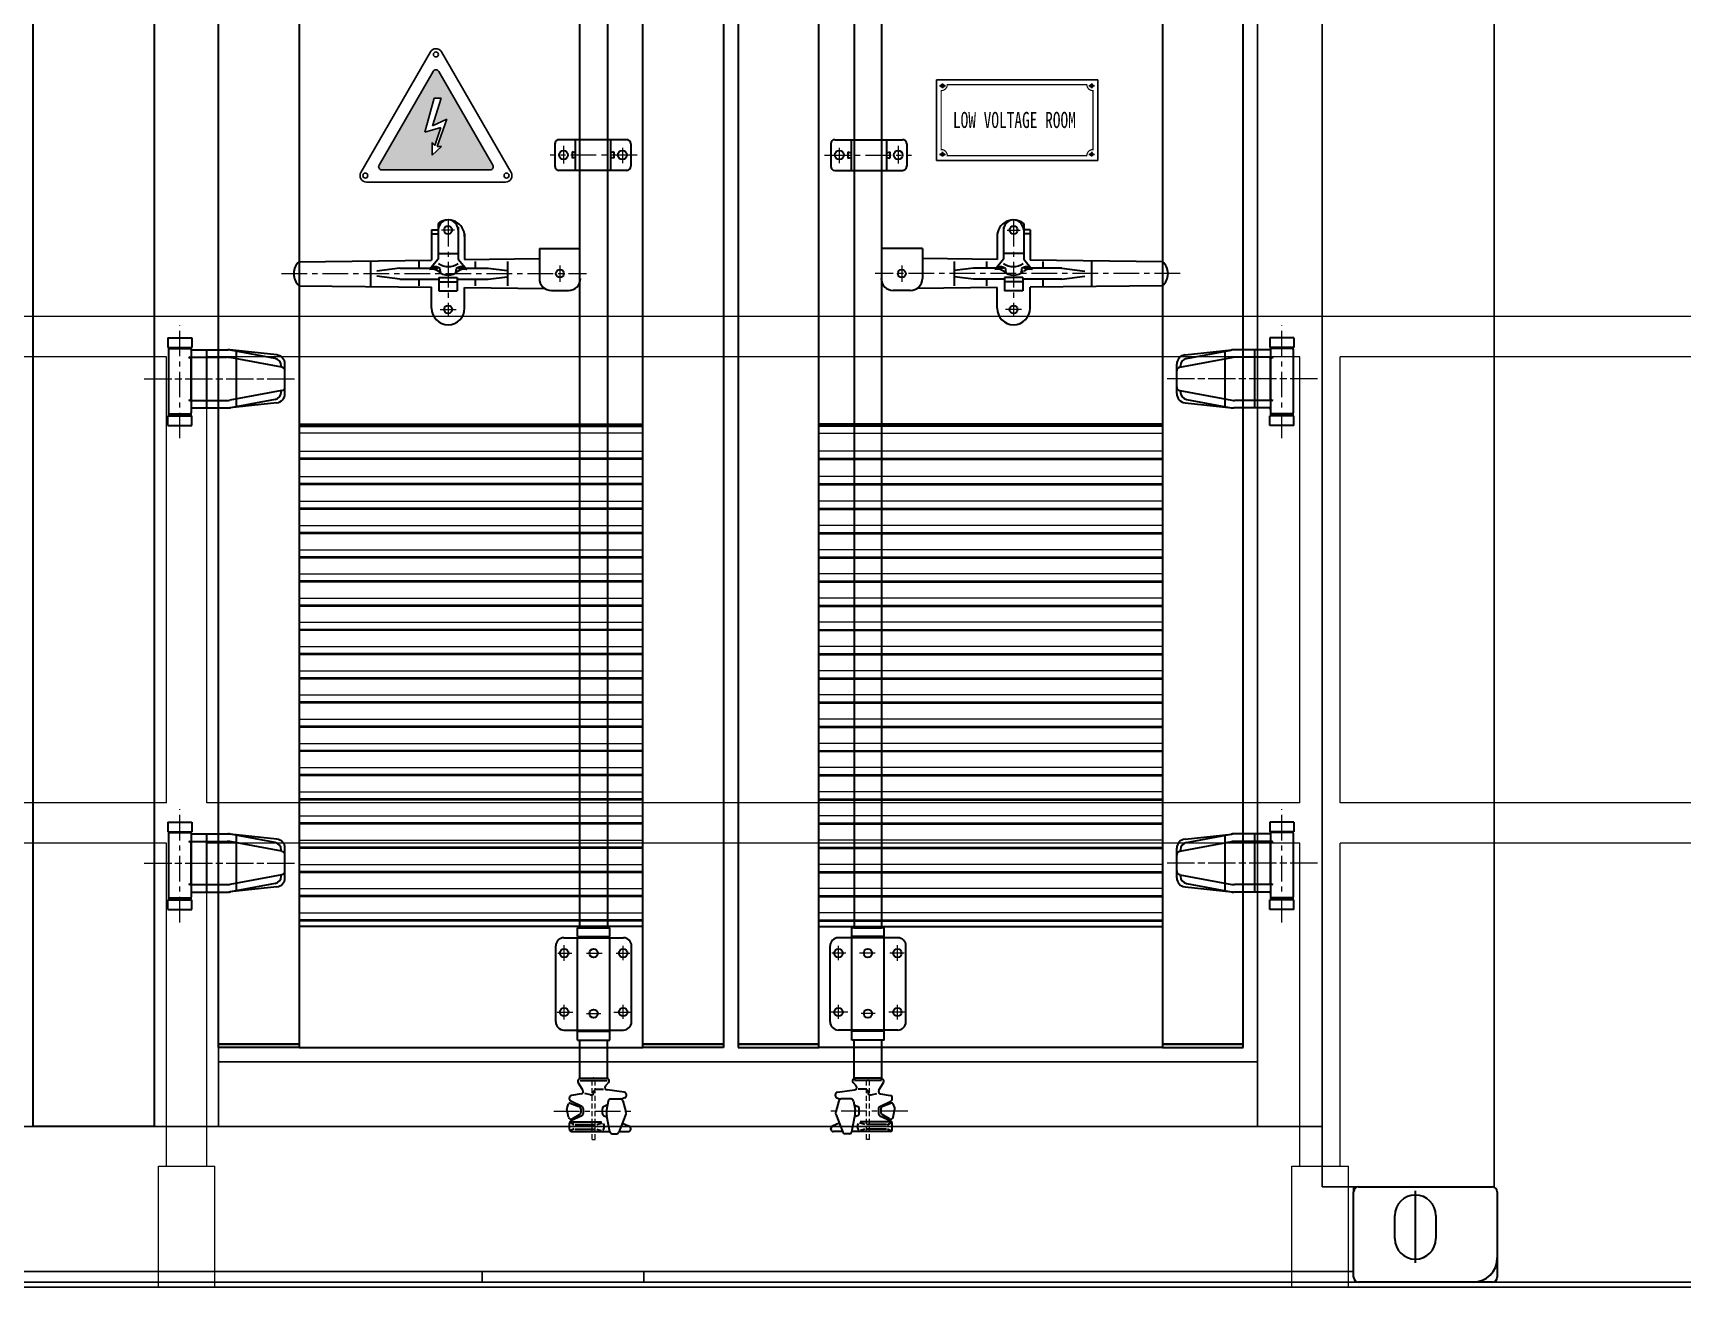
# Model space of a CAD drawing. Header units: millimetres. Extents: x 0 to 87554, y -20854 to 20404.
# Drawn here: x 39516 to 41560, y 15112 to 16666 of the extents above; entities that cross this region are included whole.
import ezdxf

# ---------------------------------------------------------------- set-up
doc = ezdxf.new("R2010")
doc.units = ezdxf.units.MM
for name, pattern in [('CENTER', [50.8, 31.75, -6.35, 6.35, -6.35]), ('G', [2, 1.25, -0.25, 0.25, -0.25]), ('HIDDEN', [9.525, 6.35, -3.175])]:
    doc.linetypes.add(name, pattern=pattern)
doc.layers.get('0').update_dxf_attribs({"lineweight": 15})
for name, color, linetype in [('01', 7, 'Continuous'), ('02___PRT_ALL_AXES', 7, 'Continuous'), ('05', 4, 'G'), ('08', 1, 'Continuous')]:
    doc.layers.add(name, color=color, linetype=linetype)
for name, color, linetype, lineweight in [('AM_0', 7, 'Continuous', 30), ('AM_3', 6, 'HIDDEN', 15), ('AM_7', 4, 'CENTER', 15), ('THICK', 7, 'Continuous', 0), ('主体经', 7, 'Continuous', 60)]:
    doc.layers.add(name, color=color, linetype=linetype, lineweight=lineweight)
doc.styles.add('FSDBHZ', font='TXT.SHX', dxfattribs={"width": 0.707, "bigfont": 'HZFS.SHX'})

# ---------------------------------------------------------------- blocks, each defined once
blk = doc.blocks.new('y65iu76u67u6')
at = {"color": 7, "linetype": 'Continuous'}
for p, q in [((945969.3, -88535.7), (937281.3, -88535.7)), ((943005.3, -88585.7), (941650.3, -88585.7)), ((943005.3, -89138.7), (943005.3, -88585.7)), ((944410.3, -88585.7), (943055.3, -88585.7)), ((943055.3, -89138.7), (943055.3, -88585.7)), ((944410.3, -89138.7), (944410.3, -88585.7)), ((945969.3, -88585.7), (944460.3, -88585.7)), ((944460.3, -89138.7), (944460.3, -88585.7)), ((943005.3, -89138.7), (941650.3, -89138.7)), ((944410.3, -89138.7), (943055.3, -89138.7)), ((946094.3, -89138.7), (944460.3, -89138.7)), ((943005.3, -89188.7), (941650.3, -89188.7)), ((943005.3, -89588.7), (943005.3, -89188.7)), ((944410.3, -89188.7), (943055.3, -89188.7)), ((943055.3, -89588.7), (943055.3, -89188.7)), ((944410.3, -89588.7), (944410.3, -89188.7)), ((946094.3, -89188.7), (944460.3, -89188.7)), ((944460.3, -89588.7), (944460.3, -89188.7)), ((942995.3, -89738.7), (942995.3, -89588.7)), ((942995.3, -89588.7), (943065.3, -89588.7)), ((943065.3, -89738.7), (943065.3, -89588.7)), ((944400.3, -89738.7), (944400.3, -89588.7)), ((944400.3, -89588.7), (944470.3, -89588.7)), ((944470.3, -89738.7), (944470.3, -89588.7))]:
    blk.add_line(p, q, dxfattribs=at)
at = {"layer": '02___PRT_ALL_AXES', "color": 7, "linetype": 'Continuous'}
blk.add_line((946154.3, -89738.7), (937096.3, -89738.7), dxfattribs=at)
blk = doc.blocks.new('gt55')
at = {"linetype": 'ByBlock'}
h = blk.add_hatch(color=87, dxfattribs=at)
h.dxf.hatch_style = 1
edge = h.paths.add_edge_path()
edge.add_arc((2348.2, -475.8), 4, 30, 150)
edge.add_line((2344.8, -473.8), (2277.7, -590))
edge.add_arc((2281.1, -592), 4, 150, 270)
edge.add_line((2281.1, -596), (2415.3, -596))
edge.add_arc((2415.3, -592), 4, 270, 30)
edge.add_line((2418.8, -590), (2351.7, -473.8))
h.paths.add_polyline_path([(2354.6, -507.2), (2345.9, -507.2), (2334.6, -549.3), (2354.2, -543.4), (2346.8, -565.7), (2343.4, -562.1), (2343.5, -577.7), (2355.2, -566.8), (2349.6, -566.8), (2361.9, -533.2), (2344, -541.3)], flags=16)
at = {"color": 87, "lineweight": -3}
for p, q in [((1998.8, 740.5), (1998.8, -1781.5)), ((2078.7, -1781.5), (2078.7, 740.5)), ((3366.7, 740.5), (3366.7, -1781.5)), ((3446.7, -1781.5), (3446.7, 740.5)), ((3366.7, -1701.5), (2078.7, -1701.5)), ((2078.7, -1701.5), (2078.7, -1781.5)), ((3366.7, -1781.5), (3366.7, -1701.5)), ((1998.8, -1781.5), (2078.7, -1781.5)), ((2078.7, -1781.5), (3366.7, -1781.5)), ((3366.7, -1781.5), (3446.7, -1781.5)), ((2405.7, -1961.5), (2605.7, -1961.5)), ((2405.7, -1974.5), (2405.7, -1961.5)), ((2605.7, -1961.5), (2605.7, -1974.5)), ((2605.7, -1974.5), (2405.7, -1974.5))]:
    blk.add_line(p, q, dxfattribs=at)
at = {"color": 87, "linetype": 'Continuous'}
for p, q in [((2604.7, -922.4), (2178.8, -922.4)), ((2822.8, -922.4), (3248.7, -922.4)), ((2178.8, -944.4), (2604.7, -944.4)), ((2604.7, -953.1), (2178.8, -953.1)), ((2604.7, -954.7), (2178.8, -954.7)), ((3248.7, -944.4), (2822.8, -944.4)), ((2822.8, -953.1), (3248.7, -953.1)), ((2822.8, -954.7), (3248.7, -954.7)), ((2178.8, -975.9), (2604.7, -975.9)), ((3248.7, -975.9), (2822.8, -975.9)), ((2604.7, -984.7), (2178.8, -984.7)), ((2604.7, -986.2), (2178.8, -986.2)), ((2822.8, -984.7), (3248.7, -984.7)), ((2822.8, -986.2), (3248.7, -986.2)), ((2178.8, -1006.7), (2604.7, -1006.7)), ((2604.7, -1015.4), (2178.8, -1015.4)), ((2604.7, -1017), (2178.8, -1017)), ((3248.7, -1006.7), (2822.8, -1006.7)), ((2822.8, -1015.4), (3248.7, -1015.4)), ((2822.8, -1017), (3248.7, -1017)), ((2178.8, -1036.7), (2604.7, -1036.7)), ((3248.7, -1036.7), (2822.8, -1036.7)), ((2604.7, -1045.4), (2178.8, -1045.4)), ((2604.7, -1047), (2178.8, -1047)), ((2822.8, -1045.4), (3248.7, -1045.4)), ((2822.8, -1047), (3248.7, -1047)), ((2178.8, -1066.7), (2604.7, -1066.7)), ((2604.7, -1075.4), (2178.8, -1075.4)), ((2604.7, -1077), (2178.8, -1077)), ((3248.7, -1066.7), (2822.8, -1066.7)), ((2822.8, -1075.4), (3248.7, -1075.4)), ((2822.8, -1077), (3248.7, -1077)), ((2178.8, -1096.7), (2604.7, -1096.7)), ((3248.7, -1096.7), (2822.8, -1096.7)), ((2604.7, -1105.4), (2178.8, -1105.4)), ((2604.7, -1107), (2178.8, -1107)), ((2822.8, -1105.4), (3248.7, -1105.4)), ((2822.8, -1107), (3248.7, -1107)), ((2178.8, -1126.7), (2604.7, -1126.7)), ((2604.7, -1135.4), (2178.8, -1135.4)), ((2604.7, -1137), (2178.8, -1137)), ((3248.7, -1126.7), (2822.8, -1126.7)), ((2822.8, -1135.4), (3248.7, -1135.4)), ((2822.8, -1137), (3248.7, -1137)), ((2178.8, -1156.7), (2604.7, -1156.7)), ((3248.7, -1156.7), (2822.8, -1156.7)), ((2604.7, -1165.4), (2178.8, -1165.4)), ((2604.7, -1167), (2178.8, -1167)), ((2822.8, -1165.4), (3248.7, -1165.4)), ((2822.8, -1167), (3248.7, -1167)), ((2178.8, -1186.7), (2604.7, -1186.7)), ((2604.7, -1195.4), (2178.8, -1195.4)), ((2604.7, -1197), (2178.8, -1197)), ((3248.7, -1186.7), (2822.8, -1186.7)), ((2822.8, -1195.4), (3248.7, -1195.4)), ((2822.8, -1197), (3248.7, -1197)), ((2178.8, -1216.7), (2604.7, -1216.7)), ((2604.7, -1225.4), (2178.8, -1225.4)), ((3248.7, -1216.7), (2822.8, -1216.7)), ((2822.8, -1225.4), (3248.7, -1225.4)), ((2604.7, -1227), (2178.8, -1227)), ((2178.8, -1246.7), (2604.7, -1246.7)), ((2822.8, -1227), (3248.7, -1227)), ((3248.7, -1246.7), (2822.8, -1246.7)), ((2604.7, -1255.4), (2178.8, -1255.4)), ((2604.7, -1257), (2178.8, -1257)), ((2822.8, -1255.4), (3248.7, -1255.4)), ((2822.8, -1257), (3248.7, -1257)), ((2178.8, -1276.7), (2604.7, -1276.7)), ((2604.7, -1285.4), (2178.8, -1285.4)), ((2604.7, -1287), (2178.8, -1287)), ((3248.7, -1276.7), (2822.8, -1276.7)), ((2822.8, -1285.4), (3248.7, -1285.4)), ((2822.8, -1287), (3248.7, -1287)), ((2178.8, -1306.7), (2604.7, -1306.7)), ((3248.7, -1306.7), (2822.8, -1306.7)), ((2604.7, -1315.4), (2178.8, -1315.4)), ((2604.7, -1317), (2178.8, -1317)), ((2822.8, -1315.4), (3248.7, -1315.4)), ((2822.8, -1317), (3248.7, -1317)), ((2178.8, -1336.7), (2604.7, -1336.7)), ((2604.7, -1345.4), (2178.8, -1345.4)), ((2604.7, -1347), (2178.8, -1347)), ((3248.7, -1336.7), (2822.8, -1336.7)), ((2822.8, -1345.4), (3248.7, -1345.4)), ((2822.8, -1347), (3248.7, -1347)), ((2178.8, -1366.7), (2604.7, -1366.7)), ((3248.7, -1366.7), (2822.8, -1366.7)), ((2604.7, -1375.4), (2178.8, -1375.4)), ((2604.7, -1377), (2178.8, -1377)), ((2822.8, -1375.4), (3248.7, -1375.4)), ((2822.8, -1377), (3248.7, -1377)), ((2178.8, -1396.7), (2604.7, -1396.7)), ((2604.7, -1405.4), (2178.8, -1405.4)), ((2604.7, -1407), (2178.8, -1407)), ((3248.7, -1396.7), (2822.8, -1396.7)), ((2822.8, -1405.4), (3248.7, -1405.4)), ((2822.8, -1407), (3248.7, -1407)), ((2178.8, -1426.7), (2604.7, -1426.7)), ((3248.7, -1426.7), (2822.8, -1426.7)), ((2604.7, -1435.4), (2178.8, -1435.4)), ((2604.7, -1437), (2178.8, -1437)), ((2822.8, -1435.4), (3248.7, -1435.4)), ((2822.8, -1437), (3248.7, -1437)), ((2178.8, -1456.7), (2604.7, -1456.7)), ((2604.7, -1465.4), (2178.8, -1465.4)), ((2604.7, -1467), (2178.8, -1467)), ((3248.7, -1456.7), (2822.8, -1456.7)), ((2822.8, -1465.4), (3248.7, -1465.4)), ((2822.8, -1467), (3248.7, -1467)), ((2178.8, -1486.7), (2604.7, -1486.7)), ((3248.7, -1486.7), (2822.8, -1486.7)), ((2604.7, -1495.4), (2178.8, -1495.4)), ((2604.7, -1497), (2178.8, -1497)), ((2822.8, -1495.4), (3248.7, -1495.4)), ((2822.8, -1497), (3248.7, -1497)), ((2178.8, -1516.7), (2604.7, -1516.7)), ((2604.7, -1525.4), (2178.8, -1525.4)), ((2604.7, -1527), (2178.8, -1527)), ((3248.7, -1516.7), (2822.8, -1516.7)), ((2822.8, -1525.4), (3248.7, -1525.4)), ((2822.8, -1527), (3248.7, -1527))]:
    blk.add_line(p, q, dxfattribs=at)
at = {"layer": '01', "color": 87}
for p, q in [((2968.5, -484.2), (3168.5, -484.2)), ((2968.5, -484.2), (2968.5, -584.2)), ((3168.5, -484.2), (3168.5, -584.2)), ((2968.5, -584.2), (3168.5, -584.2))]:
    blk.add_line(p, q, dxfattribs=at)
at = {"layer": '01', "color": 87, "const_width": 1.5}
for points in [[(2974.5, -497.7, 0.414214), (2982, -490.2, 0.414214)], [(3155, -490.2, 0.414214), (3162.5, -497.7, 0.414214)], [(2982, -578.2, 0.414214), (2974.5, -570.7, 0.414214)], [(3162.5, -570.7, 0.414214), (3155, -578.2, 0.414214)]]:
    blk.add_lwpolyline(points, format="xyb", dxfattribs=at)
for points in [[(2981.2, -490.2), (3155.7, -490.2)], [(2974.5, -496.9), (2974.5, -571.5)], [(3162.5, -496.9), (3162.5, -571.5)], [(2981.3, -578.2), (3155.6, -578.2)]]:
    blk.add_lwpolyline(points, dxfattribs=at)
at = {"layer": '01', "color": 87, "lineweight": 30}
for centre in [(2976, -491.7), (3161, -491.7), (2976, -576.7), (3161, -576.7)]:
    blk.add_circle(centre, 1.65, dxfattribs=at)
at = {"layer": '02___PRT_ALL_AXES', "color": 87, "linetype": 'Continuous'}
for p, q in [((2341.3, -449.8), (2255.2, -599)), ((2441.3, -599), (2355.2, -449.8)), ((2277.7, -590), (2344.8, -473.8)), ((2351.7, -473.8), (2418.8, -590)), ((2345.9, -507.2), (2334.6, -549.3)), ((2344, -541.3), (2354.6, -507.2)), ((2354.6, -507.2), (2345.9, -507.2)), ((2334.6, -549.3), (2354.2, -543.4)), ((2361.9, -533.2), (2344, -541.3)), ((2354.2, -543.4), (2346.8, -565.7)), ((2349.6, -566.8), (2361.9, -533.2)), ((2346.8, -565.7), (2343.4, -562.1)), ((2343.4, -562.1), (2343.5, -577.7)), ((2343.5, -577.7), (2355.2, -566.8)), ((2355.2, -566.8), (2349.6, -566.8)), ((2262.1, -611), (2434.4, -611)), ((2415.3, -596), (2281.1, -596))]:
    blk.add_line(p, q, dxfattribs=at)
for centre in [(2348.2, -452.9), (2260.7, -603), (2435.7, -603)]:
    blk.add_circle(centre, 3.1, dxfattribs=at)
for centre, radius, start, end in [((2348.2, -453.8), 8, 30, 150), ((2348.2, -475.8), 4, 30, 150), ((2281.1, -592), 4, 150, 270), ((2415.3, -592), 4, 270, 30), ((2262.1, -603), 8, 150, 270), ((2434.4, -603), 8, 270, 30)]:
    blk.add_arc(centre, radius, start, end, dxfattribs=at)
at = {"layer": '05', "color": 87}
for p, q in [((2976, -488.7), (2976, -494.7)), ((3161, -488.7), (3161, -494.7)), ((2979.6, -491.7), (2972.3, -491.7)), ((3164.6, -491.7), (3157.3, -491.7)), ((2979.6, -576.7), (2972.3, -576.7)), ((2976, -573.7), (2976, -579.7)), ((3164.6, -576.7), (3157.3, -576.7)), ((3161, -573.7), (3161, -579.7))]:
    blk.add_line(p, q, dxfattribs=at)
at = {"layer": 'AM_0', "color": 87}
for p, q in [((1848.8, -1781.5), (1848.8, 740.5)), ((1998.8, 740.5), (1998.8, -1781.5)), ((2078.7, -1679.5), (2078.7, 639.5)), ((2178.8, 639.5), (2178.8, -1679.5)), ((2604.7, -1679.5), (2604.7, 639.5)), ((2704.7, 639.5), (2704.7, -1679.5)), ((2722.7, 639.5), (2722.7, -1679.5)), ((2822.8, -1679.5), (2822.8, 639.5)), ((3248.7, 639.5), (3248.7, -1679.5)), ((3348.7, -1679.5), (3348.7, 639.5)), ((2526.7, -1535.2), (2526.7, 502.9)), ((2560.7, 502.9), (2560.7, -1535.2)), ((2866.8, 502.9), (2866.8, -1535.2)), ((2900.7, -1535.2), (2900.7, 502.9)), ((2495.7, -563.5), (2495.7, -591.5)), ((2584.7, -558.5), (2500.7, -558.5)), ((2520.9, -558.5), (2520.9, -596.5)), ((2564.6, -558.5), (2564.6, -596.5)), ((2589.8, -563.5), (2589.8, -591.5)), ((2837.7, -563.5), (2837.7, -591.5)), ((2842.7, -558.5), (2926.7, -558.5)), ((2862.9, -558.5), (2862.9, -596.5)), ((2906.6, -558.5), (2906.6, -596.5)), ((2931.7, -563.5), (2931.7, -591.5)), ((2516.9, -573.5), (2516.9, -581.5)), ((2520.9, -574.6), (2516.9, -573.5)), ((2520.9, -580.4), (2516.9, -581.5)), ((2568.6, -573.5), (2564.6, -574.6)), ((2568.6, -581.5), (2564.6, -580.4)), ((2568.6, -573.5), (2568.6, -581.5)), ((2858.9, -573.5), (2858.9, -581.5)), ((2858.9, -573.5), (2862.9, -574.6)), ((2858.9, -581.5), (2862.9, -580.4)), ((2906.6, -574.6), (2910.6, -573.5)), ((2906.6, -580.4), (2910.6, -581.5)), ((2910.6, -573.5), (2910.6, -581.5)), ((2584.7, -596.5), (2500.7, -596.5)), ((2842.7, -596.5), (2926.7, -596.5)), ((2342.8, -670.2), (2342.8, -707.7)), ((2342.8, -670.2), (2350.8, -670.2)), ((2350.8, -662.3), (2350.8, -706.4)), ((2375.8, -667), (2375.8, -706.4)), ((3051.7, -667), (3051.7, -706.4)), ((3076.7, -662.3), (3076.7, -706.4)), ((3084.7, -670.2), (3076.7, -670.2)), ((3084.7, -670.2), (3084.7, -707.7)), ((2342.8, -675.2), (2350.8, -675.2)), ((2383.8, -675), (2383.8, -707.1)), ((2476.4, -693.5), (2527.4, -693.5)), ((2476.4, -693.5), (2476.4, -730.5)), ((2951.1, -693.5), (2900.1, -693.5)), ((2951.1, -693.5), (2951.1, -730.5)), ((3043.7, -675), (3043.7, -707.1)), ((3084.7, -675.2), (3076.7, -675.2)), ((2178.6, -709.9), (2342.8, -707.7)), ((2266.9, -709.5), (2266.9, -739.5)), ((2326.9, -709.5), (2326.9, -717.7)), ((2350.8, -706.4), (2340.3, -719.5)), ((2351.9, -699.5), (2374.7, -699.5)), ((2375.8, -706.4), (2386.3, -719.5)), ((2383.8, -707.1), (2476.4, -705.9)), ((2396.9, -709.5), (2396.9, -717.7)), ((2436.9, -709.5), (2436.9, -739.5)), ((3043.7, -707.1), (2951.1, -705.9)), ((2990.6, -709.5), (2990.6, -739.5)), ((3030.6, -709.5), (3030.6, -717.7)), ((3051.7, -706.4), (3041.2, -719.5)), ((3075.6, -699.5), (3052.8, -699.5)), ((3076.7, -706.4), (3087.2, -719.5)), ((3248.9, -709.9), (3084.7, -707.7)), ((3100.6, -709.5), (3100.6, -717.7)), ((3160.6, -709.5), (3160.6, -739.5)), ((2303.3, -717.7), (2274.8, -721.3)), ((2303.3, -731.3), (2274.8, -727.7)), ((2303.3, -717.7), (2350.8, -717.7)), ((2303.3, -731.3), (2351.9, -731.3)), ((2326.9, -731.3), (2326.9, -739.5)), ((2351.9, -729.5), (2374.7, -729.5)), ((2351.9, -729.5), (2351.9, -745.8)), ((2351.9, -734.5), (2374.7, -734.5)), ((2374.7, -729.5), (2374.7, -745.8)), ((2374.7, -731.3), (2412.9, -731.3)), ((2375.8, -717.7), (2412.9, -717.7)), ((2396.9, -731.3), (2396.9, -739.5)), ((2412.9, -717.7), (2436.7, -720.5)), ((2412.9, -731.3), (2436.7, -728.5)), ((3014.6, -717.7), (2990.8, -720.5)), ((3014.6, -731.3), (2990.8, -728.5)), ((3051.7, -717.7), (3014.6, -717.7)), ((3052.8, -731.3), (3014.6, -731.3)), ((3030.6, -731.3), (3030.6, -739.5)), ((3075.6, -729.5), (3052.8, -729.5)), ((3052.8, -729.5), (3052.8, -745.8)), ((3075.6, -734.5), (3052.8, -734.5)), ((3075.6, -729.5), (3075.6, -745.8)), ((3124.2, -731.3), (3075.6, -731.3)), ((3124.2, -717.7), (3076.7, -717.7)), ((3100.6, -731.3), (3100.6, -739.5)), ((3124.2, -717.7), (3152.7, -721.3)), ((3124.2, -731.3), (3152.7, -727.7)), ((2178.7, -739.5), (2342.8, -741.3)), ((2342.8, -767.4), (2342.8, -741.3)), ((2351.9, -745.8), (2374.7, -745.8)), ((2383.8, -767.4), (2383.8, -741.8)), ((2383.8, -741.8), (2482.9, -742.9)), ((2491.4, -745.5), (2512.4, -745.5)), ((2936.1, -745.5), (2915.1, -745.5)), ((3043.7, -741.8), (2944.6, -742.9)), ((3043.7, -767.4), (3043.7, -741.8)), ((3075.6, -745.8), (3052.8, -745.8)), ((3248.8, -739.5), (3084.7, -741.3)), ((3084.7, -767.4), (3084.7, -741.3)), ((2015.8, -804.2), (2045.8, -804.2)), ((2015.8, -804.2), (2015.8, -816.2)), ((2015.8, -816.2), (2045.8, -816.2)), ((2015.8, -817.2), (2045.8, -817.2)), ((2045.8, -804.2), (2045.8, -816.2)), ((3411.7, -804.2), (3381.7, -804.2)), ((3381.7, -804.2), (3381.7, -816.2)), ((3411.7, -816.2), (3381.7, -816.2)), ((3411.7, -817.2), (3381.7, -817.2)), ((3411.7, -804.2), (3411.7, -816.2)), ((2016.8, -818.2), (2016.8, -897.2)), ((2043.4, -828.2), (2089.4, -828.2)), ((2044.8, -818.2), (2044.8, -897.2)), ((2044.8, -880.4), (2044.8, -829.6)), ((2046.2, -819), (2090.9, -819)), ((2064.2, -890.5), (2064.2, -819.4)), ((2157.4, -840.5), (2092.7, -828.5)), ((2150.8, -825.3), (2092.9, -819.1)), ((2149, -829.6), (2093.6, -819.3)), ((2101.1, -889.1), (2101.1, -821)), ((2161.1, -873.2), (2161.1, -836.8)), ((3266.4, -873.2), (3266.4, -836.8)), ((3270.1, -840.5), (3334.8, -828.5)), ((3276.7, -825.3), (3334.6, -819.1)), ((3278.5, -829.6), (3333.9, -819.3)), ((3326.4, -889.1), (3326.4, -821)), ((3381.3, -819), (3336.6, -819)), ((3384.1, -828.2), (3338.1, -828.2)), ((3363.3, -890.5), (3363.3, -819.4)), ((3382.7, -818.2), (3382.7, -897.2)), ((3382.7, -880.4), (3382.7, -829.6)), ((3410.7, -818.2), (3410.7, -897.2)), ((2156.5, -840.4), (2156.5, -838.7)), ((3271, -840.4), (3271, -838.7)), ((2157.4, -869.5), (2092.7, -881.5)), ((2156.5, -871.3), (2156.5, -869.6)), ((3270.1, -869.5), (3334.8, -881.5)), ((3271, -871.3), (3271, -869.6)), ((2015.8, -898.2), (2045.8, -898.2)), ((2015.8, -899.2), (2045.8, -899.2)), ((2043.4, -881.8), (2089.4, -881.8)), ((2046.2, -891), (2090.2, -891)), ((2150.8, -884.7), (2092.9, -890.9)), ((2149, -880.4), (2093.6, -890.7)), ((3276.7, -884.7), (3334.6, -890.9)), ((3278.5, -880.4), (3333.9, -890.7)), ((3381.3, -891), (3337.3, -891)), ((3384.1, -881.8), (3338.1, -881.8)), ((3411.7, -898.2), (3381.7, -898.2)), ((3411.7, -899.2), (3381.7, -899.2)), ((2015.8, -900.7), (2045.8, -900.7)), ((2015.8, -912.7), (2015.8, -900.7)), ((2015.8, -912.7), (2045.8, -912.7)), ((2045.8, -912.7), (2045.8, -900.7)), ((3411.7, -900.7), (3381.7, -900.7)), ((3381.7, -912.7), (3381.7, -900.7)), ((3411.7, -912.7), (3381.7, -912.7)), ((3411.7, -912.7), (3411.7, -900.7)), ((2015.8, -1404.2), (2045.8, -1404.2)), ((2015.8, -1404.2), (2015.8, -1416.2)), ((2045.8, -1404.2), (2045.8, -1416.2)), ((3411.7, -1404.2), (3381.7, -1404.2)), ((3381.7, -1404.2), (3381.7, -1416.2)), ((3411.7, -1404.2), (3411.7, -1416.2)), ((2015.8, -1416.2), (2045.8, -1416.2)), ((2015.8, -1417.2), (2045.8, -1417.2)), ((2016.8, -1418.2), (2016.8, -1497.2)), ((2043.4, -1428.2), (2089.4, -1428.2)), ((2044.8, -1418.2), (2044.8, -1497.2)), ((2044.8, -1480.4), (2044.8, -1429.6)), ((2046.2, -1419), (2090.9, -1419)), ((2064.2, -1490.5), (2064.2, -1419.4)), ((2157.4, -1440.5), (2092.7, -1428.5)), ((2150.8, -1425.3), (2092.9, -1419.1)), ((2149, -1429.6), (2093.6, -1419.3)), ((2101.1, -1489.1), (2101.1, -1421)), ((3270.1, -1440.5), (3334.8, -1428.5)), ((3276.7, -1425.3), (3334.6, -1419.1)), ((3278.5, -1429.6), (3333.9, -1419.3)), ((3326.4, -1489.1), (3326.4, -1421)), ((3381.3, -1419), (3336.6, -1419)), ((3384.1, -1428.2), (3338.1, -1428.2)), ((3363.3, -1490.5), (3363.3, -1419.4)), ((3411.7, -1416.2), (3381.7, -1416.2)), ((3411.7, -1417.2), (3381.7, -1417.2)), ((3382.7, -1418.2), (3382.7, -1497.2)), ((3382.7, -1480.4), (3382.7, -1429.6)), ((3410.7, -1418.2), (3410.7, -1497.2)), ((2156.5, -1440.4), (2156.5, -1438.7)), ((2161.1, -1473.2), (2161.1, -1436.8)), ((3266.4, -1473.2), (3266.4, -1436.8)), ((3271, -1440.4), (3271, -1438.7)), ((2157.4, -1469.5), (2092.7, -1481.5)), ((2156.5, -1471.3), (2156.5, -1469.6)), ((3270.1, -1469.5), (3334.8, -1481.5)), ((3271, -1471.3), (3271, -1469.6)), ((2043.4, -1481.8), (2089.4, -1481.8)), ((2046.2, -1491), (2090.2, -1491)), ((2150.8, -1484.7), (2092.9, -1490.9)), ((2149, -1480.4), (2093.6, -1490.7)), ((3276.7, -1484.7), (3334.6, -1490.9)), ((3278.5, -1480.4), (3333.9, -1490.7)), ((3381.3, -1491), (3337.3, -1491)), ((3384.1, -1481.8), (3338.1, -1481.8)), ((2015.8, -1498.2), (2045.8, -1498.2)), ((2015.8, -1499.2), (2045.8, -1499.2)), ((2015.8, -1500.7), (2045.8, -1500.7)), ((2015.8, -1512.7), (2015.8, -1500.7)), ((2045.8, -1512.7), (2045.8, -1500.7)), ((3411.7, -1498.2), (3381.7, -1498.2)), ((3411.7, -1499.2), (3381.7, -1499.2)), ((3411.7, -1500.7), (3381.7, -1500.7)), ((3381.7, -1512.7), (3381.7, -1500.7)), ((3411.7, -1512.7), (3411.7, -1500.7)), ((2015.8, -1512.7), (2045.8, -1512.7)), ((3411.7, -1512.7), (3381.7, -1512.7)), ((2604.7, -1533.5), (2178.8, -1533.5)), ((2178.8, -1533.5), (2178.8, -1683.5)), ((2506.7, -1547.7), (2580.7, -1547.7)), ((2523.7, -1535.2), (2563.7, -1535.2)), ((2523.7, -1546.2), (2523.7, -1535.2)), ((2523.7, -1546.2), (2563.7, -1546.2)), ((2523.7, -1662), (2523.7, -1547.7)), ((2560.7, -1535.2), (2526.7, -1535.2)), ((2526.7, -1547.7), (2526.7, -1546.2)), ((2560.7, -1547.7), (2560.7, -1546.2)), ((2563.7, -1546.2), (2563.7, -1535.2)), ((2563.7, -1662), (2563.7, -1547.7)), ((2604.7, -1683.5), (2604.7, -1533.5)), ((2822.8, -1533.5), (3248.7, -1533.5)), ((2822.8, -1683.5), (2822.8, -1533.5)), ((2920.8, -1547.7), (2846.8, -1547.7)), ((2903.7, -1535.2), (2863.7, -1535.2)), ((2863.7, -1546.2), (2863.7, -1535.2)), ((2903.7, -1546.2), (2863.7, -1546.2)), ((2863.7, -1662), (2863.7, -1547.7)), ((2866.8, -1535.2), (2900.7, -1535.2)), ((2866.8, -1547.7), (2866.8, -1546.2)), ((2900.7, -1547.7), (2900.7, -1546.2)), ((2903.7, -1546.2), (2903.7, -1535.2)), ((2903.7, -1662), (2903.7, -1547.7)), ((3248.7, -1533.5), (3248.7, -1683.5)), ((2496.8, -1652), (2496.8, -1557.7)), ((2590.7, -1652), (2590.7, -1557.7)), ((2836.7, -1652), (2836.7, -1557.7)), ((2930.7, -1652), (2930.7, -1557.7)), ((2506.7, -1662), (2580.7, -1662)), ((2523.7, -1663.5), (2563.7, -1663.5)), ((2523.7, -1674.5), (2523.7, -1663.5)), ((2523.7, -1674.5), (2563.7, -1674.5)), ((2526.7, -1663.5), (2526.7, -1662)), ((2526.7, -1721.5), (2526.7, -1674.5)), ((2560.7, -1663.5), (2560.7, -1662)), ((2560.7, -1721.5), (2560.7, -1674.5)), ((2563.7, -1674.5), (2563.7, -1663.5)), ((2920.8, -1662), (2846.8, -1662)), ((2903.7, -1663.5), (2863.7, -1663.5)), ((2863.7, -1674.5), (2863.7, -1663.5)), ((2903.7, -1674.5), (2863.7, -1674.5)), ((2866.8, -1663.5), (2866.8, -1662)), ((2866.8, -1721.5), (2866.8, -1674.5)), ((2900.7, -1663.5), (2900.7, -1662)), ((2900.7, -1721.5), (2900.7, -1674.5)), ((2903.7, -1674.5), (2903.7, -1663.5)), ((2178.8, -1679.5), (2078.7, -1679.5)), ((2078.7, -1683.5), (2078.7, -1679.5)), ((2078.7, -1679.5), (2178.8, -1679.5)), ((2178.8, -1683.5), (2078.7, -1683.5)), ((2178.8, -1679.5), (2178.8, -1683.5)), ((2178.8, -1683.5), (2604.7, -1683.5)), ((2704.7, -1679.5), (2604.7, -1679.5)), ((2604.7, -1683.5), (2604.7, -1679.5)), ((2604.7, -1679.5), (2704.7, -1679.5)), ((2604.7, -1683.5), (2604.7, -1679.5)), ((2604.7, -1679.5), (2704.7, -1679.5)), ((2704.7, -1683.5), (2604.7, -1683.5)), ((2704.7, -1683.5), (2604.7, -1683.5)), ((2704.7, -1679.5), (2704.7, -1683.5)), ((2704.7, -1679.5), (2704.7, -1683.5)), ((2722.7, -1679.5), (2822.8, -1679.5)), ((2822.8, -1679.5), (2722.7, -1679.5)), ((2722.7, -1679.5), (2722.7, -1683.5)), ((2822.8, -1679.5), (2722.7, -1679.5)), ((2722.7, -1679.5), (2722.7, -1683.5)), ((2722.7, -1683.5), (2822.8, -1683.5)), ((2722.7, -1683.5), (2822.8, -1683.5)), ((2822.8, -1683.5), (2822.8, -1679.5)), ((2822.8, -1683.5), (2822.8, -1679.5)), ((3248.7, -1683.5), (2822.8, -1683.5)), ((3248.7, -1679.5), (3348.7, -1679.5)), ((3348.7, -1679.5), (3248.7, -1679.5)), ((3248.7, -1679.5), (3248.7, -1683.5)), ((3248.7, -1683.5), (3348.7, -1683.5)), ((3348.7, -1683.5), (3348.7, -1679.5)), ((2530.3, -1736.6), (2524.4, -1727)), ((2527.7, -1721.5), (2525.3, -1722.9)), ((2526.7, -1721.5), (2560.7, -1721.5)), ((2527, -1724.5), (2560.3, -1724.5)), ((2546.7, -1735.5), (2555.9, -1735.5)), ((2562.2, -1727.2), (2558.5, -1731.2)), ((2561.5, -1722.6), (2559.7, -1721.5)), ((2581.6, -1739.1), (2560.3, -1736.2)), ((2845.9, -1739.1), (2867.2, -1736.2)), ((2865.3, -1727.2), (2869, -1731.2)), ((2866, -1722.6), (2867.8, -1721.5)), ((2900.8, -1721.5), (2866.8, -1721.5)), ((2900.5, -1724.5), (2867.2, -1724.5)), ((2880.8, -1735.5), (2871.6, -1735.5)), ((2897.2, -1736.6), (2903.1, -1727)), ((2899.8, -1721.5), (2902.2, -1722.9)), ((2510.7, -1758.3), (2512.6, -1753.5)), ((2513.7, -1747.6), (2513.7, -1746)), ((2514.5, -1752.7), (2525.4, -1756.6)), ((2529, -1756.6), (2515.4, -1750.3)), ((2528.2, -1741.2), (2516.2, -1743.1)), ((2539.9, -1742.4), (2532.7, -1740.5)), ((2543.7, -1739.5), (2543.7, -1738.5)), ((2560.9, -1754.9), (2556.6, -1756.7)), ((2561.8, -1750), (2559.8, -1761.3)), ((2564.7, -1747.5), (2576.9, -1747.5)), ((2582.3, -1746.2), (2579.2, -1747.5)), ((2579.8, -1749.6), (2583.7, -1763.3)), ((2584.2, -1743.4), (2584.2, -1742.1)), ((2843.3, -1743.4), (2843.3, -1742.1)), ((2847.7, -1749.6), (2843.8, -1763.3)), ((2845.2, -1746.2), (2848.3, -1747.5)), ((2862.8, -1747.5), (2850.6, -1747.5)), ((2865.7, -1750), (2867.7, -1761.3)), ((2866.6, -1754.9), (2870.9, -1756.7)), ((2883.8, -1739.5), (2883.8, -1738.5)), ((2887.6, -1742.4), (2894.8, -1740.5)), ((2898.5, -1756.6), (2912.1, -1750.3)), ((2899.3, -1741.2), (2911.3, -1743.1)), ((2913, -1752.7), (2902.1, -1756.6)), ((2913.8, -1747.6), (2913.8, -1746)), ((2916.8, -1758.3), (2914.9, -1753.5)), ((2512.7, -1769.9), (2510.6, -1759.7)), ((2513.7, -1784.9), (2513.7, -1777.4)), ((2519.4, -1779.4), (2514.9, -1776.6)), ((2529, -1768.3), (2515.4, -1774.6)), ((2515.8, -1776), (2553.6, -1776)), ((2517.1, -1772), (2526.3, -1766.8)), ((2527.8, -1759.6), (2527.9, -1764.4)), ((2530.7, -1759.4), (2530.7, -1765.6)), ((2547.7, -1779.2), (2554.1, -1777.1)), ((2554.7, -1765.5), (2554.7, -1759.5)), ((2556.6, -1768.2), (2560.1, -1769.7)), ((2563.7, -1788), (2559.9, -1768.6)), ((2583.6, -1766.5), (2574.9, -1788.6)), ((2579.3, -1777.6), (2587.8, -1781.1)), ((2848.2, -1777.6), (2839.7, -1781.1)), ((2843.9, -1766.5), (2852.6, -1788.6)), ((2863.8, -1788), (2867.6, -1768.6)), ((2870.9, -1768.2), (2867.4, -1769.7)), ((2872.8, -1765.5), (2872.8, -1759.5)), ((2879.8, -1779.2), (2873.4, -1777.1)), ((2911.7, -1776), (2873.9, -1776)), ((2896.8, -1759.4), (2896.8, -1765.6)), ((2898.5, -1768.3), (2912.1, -1774.6)), ((2899.7, -1759.6), (2899.6, -1764.4)), ((2910.4, -1772), (2901.2, -1766.8)), ((2908.1, -1779.4), (2912.6, -1776.6)), ((2913.8, -1784.9), (2913.8, -1777.4)), ((2914.8, -1769.9), (2916.9, -1759.7)), ((1998.8, -1781.5), (1848.8, -1781.5)), ((2519.6, -1784.3), (2515.6, -1786.4)), ((2516.2, -1787.9), (2563.7, -1787.9)), ((2520.9, -1779.2), (2545.8, -1779.2)), ((2520.9, -1784.7), (2545.8, -1784.7)), ((2547.5, -1784.7), (2553.2, -1786.6)), ((2566.7, -1790.5), (2572.2, -1790.5)), ((2575.2, -1787.9), (2586.7, -1787.9)), ((2589.7, -1784.9), (2589.7, -1783.9)), ((2837.8, -1784.9), (2837.8, -1783.9)), ((2852.3, -1787.9), (2840.8, -1787.9)), ((2860.8, -1790.5), (2855.3, -1790.5)), ((2911.3, -1787.9), (2863.8, -1787.9)), ((2880, -1784.7), (2874.3, -1786.6)), ((2906.6, -1779.2), (2881.7, -1779.2)), ((2906.6, -1784.7), (2881.7, -1784.7)), ((2907.9, -1784.3), (2911.9, -1786.4)), ((3491.7, -1856.5), (3657.7, -1856.5)), ((3485.7, -1968.5), (3485.7, -1862.5)), ((3562.2, -1950.5), (3562.2, -1861.5)), ((3663.7, -1862.5), (3663.7, -1968.5)), ((3536.7, -1920.5), (3536.7, -1892)), ((3587.7, -1892), (3587.7, -1920.5)), ((3657.7, -1974.5), (3491.7, -1974.5))]:
    blk.add_line(p, q, dxfattribs=at)
for centre, radius in [((2506.3, -577.5), 5.5), ((2579.3, -577.5), 5.5), ((2848.2, -577.5), 5.5), ((2921.2, -577.5), 5.5), ((2363.3, -670.5), 5), ((3064.2, -670.5), 5), ((2501.9, -724.5), 5), ((2925.6, -724.5), 5), ((2363.3, -768.9), 5), ((3064.2, -768.9), 5), ((2507.2, -1566.7), 5.25), ((2543.7, -1566.7), 5.25), ((2580.3, -1566.7), 5.25), ((2847.2, -1566.7), 5.25), ((2883.7, -1566.7), 5.25), ((2920.2, -1566.7), 5.25), ((2507.2, -1639.7), 5.25), ((2580.3, -1639.7), 5.25), ((2847.2, -1639.7), 5.25), ((2920.2, -1639.7), 5.25), ((2543.7, -1641.7), 5.25), ((2883.7, -1641.7), 5.25)]:
    blk.add_circle(centre, radius, dxfattribs=at)
for centre, radius, start, end in [((2500.7, -563.5), 5, 89.9999, 180), ((2584.7, -563.5), 5, 359.9999, 89.9999), ((2842.7, -563.5), 5, 90.0001, 180.0001), ((2926.7, -563.5), 5, 0, 90.0001), ((2500.7, -591.5), 5, 180, 270.0001), ((2584.7, -591.5), 5, 270.0001, 359.9999), ((2842.7, -591.5), 5, 180.0001, 269.9999), ((2926.7, -591.5), 5, 269.9999, 0), ((2363.3, -678.5), 20.5, 0, 127.572), ((2363.3, -670.5), 12.5, 0, 180.0002), ((3064.2, -678.5), 20.5, 52.428, 180), ((3064.2, -670.5), 12.5, 359.9998, 180), ((2191.9, -724.5), 20, 131.4097, 228.5903), ((2363.6, -694.5), 21.3, 235.6246, 304.3754), ((3063.9, -694.5), 21.3, 235.6246, 304.3754), ((3235.6, -724.5), 20, 311.4097, 48.5903), ((2343.7, -730.3), 11.3, 51.1652, 107.8126), ((2346.3, -727.1), 11.3, 51.1652, 107.8126), ((2363.3, -708.4), 18.1, 226.3971, 313.6028), ((2360.6, -720), 7.51, 166.6999, 205.6632), ((2366, -720), 7.51, 334.3368, 13.3001), ((2380.4, -727.1), 11.3, 72.1874, 128.8348), ((2382.9, -730.3), 11.3, 72.1874, 128.8348), ((2491.4, -730.5), 15, 180.0001, 270), ((2512.4, -730.5), 15, 269.9999, 0), ((2915.1, -730.5), 15, 180, 270.0001), ((2936.1, -730.5), 15, 270, 359.9999), ((3044.6, -730.3), 11.3, 51.1652, 107.8126), ((3047.1, -727.1), 11.3, 51.1652, 107.8126), ((3064.2, -708.4), 18.1, 226.3972, 313.6029), ((3061.5, -720), 7.51, 166.6999, 205.6632), ((3066.9, -720), 7.51, 334.3368, 13.3001), ((3081.2, -727.1), 11.3, 72.1874, 128.8348), ((3083.8, -730.3), 11.3, 72.1874, 128.8348), ((2363.3, -767.4), 20.5, 180.0001, 0), ((3064.2, -767.4), 20.5, 180, 359.9999), ((2017.8, -818.2), 1, 90, 180), ((2043.8, -818.2), 1, 0, 90), ((3383.7, -818.2), 1, 90, 180), ((3409.7, -818.2), 1, 0, 90), ((2043.4, -829.6), 1.38, 90, 180), ((2046.2, -817.6), 1.38, 180, 270), ((2046.2, -829.6), 1.38, 90, 180), ((2089.4, -846.7), 18.5, 79.4792, 90), ((2090.2, -837.5), 18.5, 79.4792, 90), ((2090.9, -837.5), 18.5, 83.9115, 90), ((2147.3, -838.7), 9.23, 0, 79.4792), ((2149.6, -836.8), 11.5, 0, 83.9115), ((3277.9, -836.8), 11.5, 96.0885, 180), ((3280.2, -838.7), 9.23, 100.5208, 180), ((3337.3, -837.5), 18.5, 90, 100.5208), ((3336.6, -837.5), 18.5, 90, 96.0885), ((3338.1, -846.7), 18.5, 90, 100.5208), ((3381.3, -817.6), 1.38, 270, 0), ((3381.3, -829.6), 1.38, 0, 90), ((3384.1, -829.6), 1.38, 0, 90), ((2156.5, -845.1), 4.62, 0, 79.4792), ((3271, -845.1), 4.62, 100.5208, 180), ((2147.3, -871.3), 9.23, 280.5208, 0), ((2149.6, -873.2), 11.5, 276.0885, 0), ((2156.5, -864.9), 4.62, 280.5208, 0), ((3271, -864.9), 4.62, 180, 259.4792), ((3277.9, -873.2), 11.5, 180, 263.9115), ((3280.2, -871.3), 9.23, 180, 259.4792), ((2017.8, -897.2), 1, 180, 270), ((2043.4, -880.4), 1.38, 180, 270), ((2043.8, -897.2), 1, 270, 0), ((2046.2, -880.4), 1.38, 180, 270), ((2046.2, -892.4), 1.38, 90, 180), ((2089.4, -863.3), 18.5, 270, 280.5208), ((2090.2, -872.5), 18.5, 270, 280.5208), ((2090.9, -872.5), 18.5, 270, 276.0885), ((3337.3, -872.5), 18.5, 259.4792, 270), ((3336.6, -872.5), 18.5, 263.9115, 270), ((3338.1, -863.3), 18.5, 259.4792, 270), ((3381.3, -880.4), 1.38, 270, 0), ((3381.3, -892.4), 1.38, 0, 90), ((3383.7, -897.2), 1, 180, 270), ((3384.1, -880.4), 1.38, 270, 0), ((3409.7, -897.2), 1, 270, 0), ((2017.8, -1418.2), 1, 90, 180), ((2043.4, -1429.6), 1.38, 90, 180), ((2043.8, -1418.2), 1, 0, 90), ((2046.2, -1417.6), 1.38, 180, 270), ((2046.2, -1429.6), 1.38, 90, 180), ((2089.4, -1446.7), 18.5, 79.4792, 90), ((2090.2, -1437.5), 18.5, 79.4792, 90), ((2090.9, -1437.5), 18.5, 83.9115, 90), ((2147.3, -1438.7), 9.23, 0, 79.4792), ((2149.6, -1436.8), 11.5, 0, 83.9115), ((3277.9, -1436.8), 11.5, 96.0885, 180), ((3280.2, -1438.7), 9.23, 100.5208, 180), ((3337.3, -1437.5), 18.5, 90, 100.5208), ((3336.6, -1437.5), 18.5, 90, 96.0885), ((3338.1, -1446.7), 18.5, 90, 100.5208), ((3381.3, -1417.6), 1.38, 270, 0), ((3381.3, -1429.6), 1.38, 0, 90), ((3383.7, -1418.2), 1, 90, 180), ((3384.1, -1429.6), 1.38, 0, 90), ((3409.7, -1418.2), 1, 0, 90), ((2156.5, -1445.1), 4.62, 0, 79.4792), ((3271, -1445.1), 4.62, 100.5208, 180), ((2147.3, -1471.3), 9.23, 280.5208, 0), ((2156.5, -1464.9), 4.62, 280.5208, 0), ((3271, -1464.9), 4.62, 180, 259.4792), ((3280.2, -1471.3), 9.23, 180, 259.4792), ((2043.4, -1480.4), 1.38, 180, 270), ((2046.2, -1480.4), 1.38, 180, 270), ((2046.2, -1492.4), 1.38, 90, 180), ((2089.4, -1463.3), 18.5, 270, 280.5208), ((2090.2, -1472.5), 18.5, 270, 280.5208), ((2090.9, -1472.5), 18.5, 270, 276.0885), ((2149.6, -1473.2), 11.5, 276.0885, 0), ((3277.9, -1473.2), 11.5, 180, 263.9115), ((3337.3, -1472.5), 18.5, 259.4792, 270), ((3336.6, -1472.5), 18.5, 263.9115, 270), ((3338.1, -1463.3), 18.5, 259.4792, 270), ((3381.3, -1480.4), 1.38, 270, 0), ((3381.3, -1492.4), 1.38, 0, 90), ((3384.1, -1480.4), 1.38, 270, 0), ((2017.8, -1497.2), 1, 180, 270), ((2043.8, -1497.2), 1, 270, 0), ((3383.7, -1497.2), 1, 180, 270), ((3409.7, -1497.2), 1, 270, 0), ((2506.7, -1557.7), 10, 90, 180.0002), ((2580.7, -1557.7), 10, 0, 90.0001), ((2846.8, -1557.7), 10, 89.9999, 180), ((2920.8, -1557.7), 10, 359.9998, 90), ((2506.7, -1652), 10, 180.0001, 269.9999), ((2580.7, -1652), 10, 269.9998, 0), ((2846.8, -1652), 10, 180, 270.0002), ((2920.8, -1652), 10, 270.0001, 359.9999), ((2526.9, -1725.5), 3, 121.1987, 211.8863), ((2527.8, -1738.2), 3, 278.9726, 31.8864), ((2546.7, -1738.5), 3, 90.0001, 179.9999), ((2560.7, -1733.3), 3, 137.8582, 262.2781), ((2560, -1725.1), 3, 317.8583, 58.8012), ((2867.5, -1725.1), 3, 121.1988, 222.1417), ((2866.8, -1733.3), 3, 277.7219, 42.1418), ((2880.8, -1738.5), 3, 0.0001, 89.9999), ((2899.7, -1738.2), 3, 148.1136, 261.0274), ((2900.6, -1725.5), 3, 328.1137, 58.8013), ((2514, -1754.1), 1.5, 70.3454, 158.7177), ((2516.7, -1746), 3, 98.9725, 179.9999), ((2516.7, -1747.6), 3, 179.9998, 244.7987), ((2524.5, -1759.7), 3.3, 2.233, 74.4808), ((2527.7, -1759.4), 3, 0, 64.799), ((2540.7, -1739.5), 3, 254.7448, 0), ((2557.7, -1759.5), 3, 112.1356, 179.9999), ((2564.7, -1750.5), 3, 90.0001, 170.2724), ((2576.9, -1750.5), 3, 15.9456, 90.0001), ((2581.2, -1742.1), 3, 0, 82.2783), ((2581.2, -1743.4), 3, 292.1353, 0), ((2846.3, -1742.1), 3, 97.7217, 180), ((2846.3, -1743.4), 3, 180, 247.8647), ((2850.6, -1750.5), 3, 89.9999, 164.0544), ((2862.8, -1750.5), 3, 9.7276, 89.9999), ((2869.8, -1759.5), 3, 0.0001, 67.8644), ((2886.8, -1739.5), 3, 180, 285.2552), ((2899.8, -1759.4), 3, 115.201, 180), ((2903, -1759.7), 3.3, 105.5192, 177.767), ((2910.8, -1746), 3, 0.0001, 81.0275), ((2910.8, -1747.6), 3, 295.2013, 0.0002), ((2913.5, -1754.1), 1.5, 21.2823, 109.6546), ((2513, -1759.2), 2.5, 158.7177, 191.551), ((2515.6, -1769.3), 3, 191.5506, 298.3931), ((2516.7, -1777.4), 3, 115.2012, 179.9999), ((2524.9, -1764.2), 3, 298.3931, 356.367), ((2527.7, -1765.6), 3, 295.2012, 0), ((2557.7, -1765.5), 3, 179.9998, 247.6361), ((2550.2, -1781.7), 6.8, 317.8645, 34.3422), ((2579.5, -1764.7), 20, 170.2726, 191.0936), ((2578.9, -1764.7), 5, 338.5869, 15.9455), ((2848.6, -1764.7), 5, 164.0545, 201.4131), ((2848, -1764.7), 20, 348.9064, 9.7274), ((2877.3, -1781.7), 6.8, 145.6578, 222.1355), ((2869.8, -1765.5), 3, 292.3639, 0.0002), ((2899.8, -1765.6), 3, 180, 244.7988), ((2902.6, -1764.2), 3, 183.633, 241.6069), ((2911.9, -1769.3), 3, 241.6069, 348.4494), ((2910.8, -1777.4), 3, 0.0001, 64.7988), ((2914.5, -1759.2), 2.5, 348.449, 21.2823), ((2516.7, -1784.9), 3, 179.9998, 261.0274), ((2566.7, -1787.5), 3, 191.0935, 269.9999), ((2572.2, -1787.5), 3, 269.9999, 338.5871), ((2586.7, -1784.9), 3, 269.9999, 0), ((2586.7, -1783.9), 3, 0, 67.6365), ((2840.8, -1783.9), 3, 112.3635, 180), ((2840.8, -1784.9), 3, 180, 270.0001), ((2855.3, -1787.5), 3, 201.4129, 270.0001), ((2860.8, -1787.5), 3, 270.0001, 348.9065), ((2910.8, -1784.9), 3, 278.9726, 0.0002), ((3491.7, -1862.5), 6, 90, 180), ((3657.7, -1862.5), 6, 0, 90), ((3562.2, -1892), 25.5, 0, 180), ((3562.2, -1920.5), 25.5, 180, 0), ((3633.7, -1944.5), 30, 270, 0), ((3491.7, -1968.5), 6, 180, 270), ((3657.7, -1968.5), 6, 270, 0)]:
    blk.add_arc(centre, radius, start, end, dxfattribs=at)
for p in [(2560.7, -1535.2), (2866.8, -1535.2), (2543.7, -1721.5), (2883.8, -1721.5)]:
    blk.add_point(p, dxfattribs=at)
at = {"layer": 'AM_3', "color": 87}
for p, q in [((2541.7, -1797.5), (2541.7, -1722.7)), ((2545.7, -1797.5), (2545.7, -1722.4)), ((2881.7, -1797.5), (2881.7, -1722.4)), ((2885.7, -1797.5), (2885.7, -1722.7)), ((2541.7, -1797.5), (2545.7, -1797.5)), ((2885.7, -1797.5), (2881.7, -1797.5))]:
    blk.add_line(p, q, dxfattribs=at)
at = {"layer": 'AM_7', "color": 87}
for p, q in [((2506.3, -566.3), (2506.3, -588)), ((2579.3, -568.5), (2579.3, -587.5)), ((2848.2, -568.5), (2848.2, -587.5)), ((2921.2, -566.3), (2921.2, -588)), ((2597.8, -577.5), (2489.7, -577.5)), ((2829.7, -577.5), (2937.7, -577.5)), ((2371.4, -670.5), (2355.2, -670.5)), ((2371.4, -670.5), (2355.2, -670.5)), ((2363.3, -659.2), (2363.3, -778.1)), ((2363.3, -659.2), (2363.3, -778.1)), ((3056.1, -670.5), (3072.3, -670.5)), ((3056.1, -670.5), (3072.3, -670.5)), ((3064.2, -659.2), (3064.2, -778.1)), ((3064.2, -659.2), (3064.2, -778.1)), ((2501.9, -714.5), (2501.9, -734.5)), ((2501.9, -714.5), (2501.9, -734.5)), ((2925.6, -714.5), (2925.6, -734.5)), ((2925.6, -714.5), (2925.6, -734.5)), ((2156.9, -724.5), (2534.7, -724.5)), ((3270.6, -724.5), (2892.8, -724.5)), ((2353.3, -768.9), (2373.3, -768.9)), ((2353.3, -768.9), (2373.3, -768.9)), ((3074.2, -768.9), (3054.2, -768.9)), ((3074.2, -768.9), (3054.2, -768.9)), ((2030.8, -928.6), (2030.8, -788.4)), ((3396.7, -928.6), (3396.7, -788.4)), ((1986.6, -855), (2176, -855)), ((1988.9, -855), (2178.3, -855)), ((3438.6, -855), (3249.2, -855)), ((3440.9, -855), (3251.5, -855)), ((2030.8, -1528.6), (2030.8, -1388.4)), ((3396.7, -1528.6), (3396.7, -1388.4)), ((1986.6, -1455), (2176, -1455)), ((1988.9, -1455), (2178.3, -1455)), ((3438.6, -1455), (3249.2, -1455)), ((3440.9, -1455), (3251.5, -1455)), ((2499.1, -1566.7), (2516.8, -1566.7)), ((2507.2, -1576.3), (2507.2, -1556.9)), ((2534.8, -1566.7), (2554.4, -1566.7)), ((2571.4, -1566.7), (2588.7, -1566.7)), ((2580.3, -1575.6), (2580.3, -1557.6)), ((2856.1, -1566.7), (2838.8, -1566.7)), ((2847.2, -1575.6), (2847.2, -1557.6)), ((2892.7, -1566.7), (2873.1, -1566.7)), ((2928.4, -1566.7), (2910.7, -1566.7)), ((2920.2, -1576.3), (2920.2, -1556.9)), ((2507.2, -1648.9), (2507.2, -1630.6)), ((2580.3, -1648.2), (2580.3, -1630.9)), ((2847.2, -1648.2), (2847.2, -1630.9)), ((2920.2, -1648.9), (2920.2, -1630.6)), ((2498.5, -1639.7), (2517.8, -1639.7)), ((2534.8, -1641.7), (2552.4, -1641.7)), ((2568.7, -1639.7), (2590.7, -1639.7)), ((2858.8, -1639.7), (2836.7, -1639.7)), ((2892.7, -1641.7), (2875.1, -1641.7)), ((2929, -1639.7), (2909.7, -1639.7)), ((2494.5, -1762.5), (2592.3, -1762.5)), ((2933, -1762.5), (2835.2, -1762.5))]:
    blk.add_line(p, q, dxfattribs=at)
at = {"layer": 'THICK', "color": 87, "lineweight": -3}
for p, q in [((3446.7, 803.5), (3446.7, -1856.5)), ((3659.7, -1856.5), (3659.7, 803.5)), ((-2240.3, -1781.5), (3446.7, -1781.5)), ((3446.7, -1781.5), (3446.7, -1856.5)), ((3446.7, -1856.5), (3485.7, -1856.5)), ((3446.7, -1856.5), (3659.7, -1856.5)), ((3485.7, -1856.5), (3485.7, -1961.5)), ((3485.7, -1961.5), (-2216.3, -1961.5))]:
    blk.add_line(p, q, dxfattribs=at)
at = {"layer": '主体经', "color": 87}
for p, q in [((2178.8, -912.3), (2604.7, -912.3)), ((3248.7, -912.3), (2822.8, -912.3))]:
    blk.add_line(p, q, dxfattribs=at)
at = {"layer": '08', "color": 87, "insert": (2989, -534.2), "char_height": 20, "attachment_point": 4, "style": 'FSDBHZ'}
blk.add_mtext('{\\fSimHei|b0|i0|c134|p49;\\W0.7;LOW VOLTAGE ROOM}', dxfattribs=at)

msp = doc.modelspace()

# ---------------------------------------------------------------- linework, layer by layer
at = {"color": 6, "lineweight": 25, "elevation": 19235.731}
msp.add_lwpolyline([(33792.789, 15112.011), (42831.372, 15112.011), (42831.372, 15118.048), (33792.789, 15118.048)], close=True, dxfattribs=at)

# ---------------------------------------------------------------- block references
at = {"lineweight": -3}
msp.add_blockref('gt55', (37667.071, 17092.548, 19235.731), dxfattribs=at)
at = {"layer": 'THICK', "lineweight": -3}
msp.add_blockref('y65iu76u67u6', (-903324.071, 104850.702, 19235.731), dxfattribs=at)

doc.saveas('drawing.dxf')
